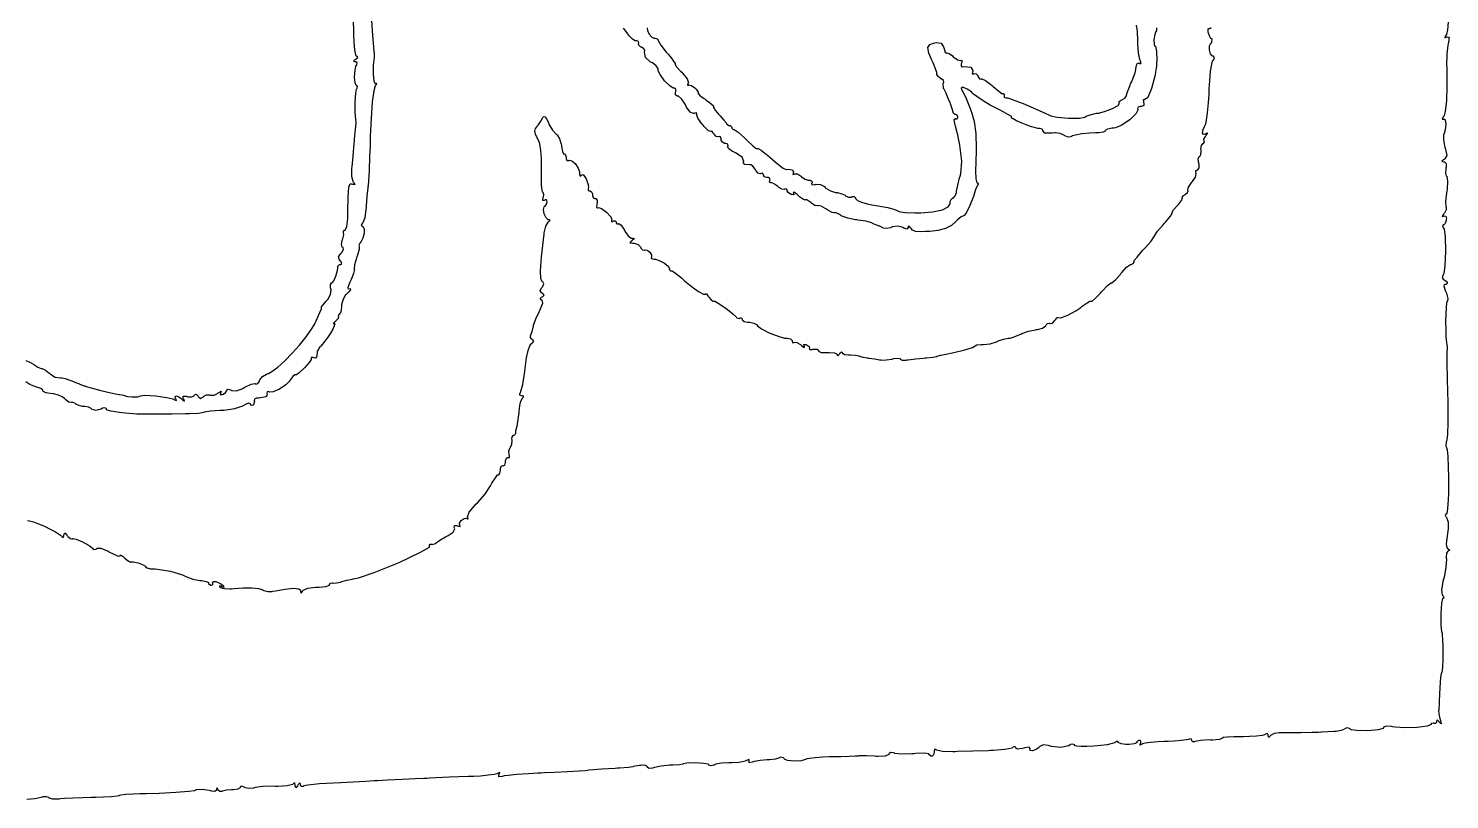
# Model space of a CAD drawing. Extents: x 0.5 to 12, y 0.6 to 18.2.
# Drawn here: x 6.3 to 11.93, y 0.78 to 3.83 of the extents above; entities that cross this region are included whole.
import ezdxf

# ---------------------------------------------------------------- set-up
doc = ezdxf.new("R2010")
doc.units = 0
doc.layers.get('0').update_dxf_attribs({"linetype": 'CONTINUOUS'})

msp = doc.modelspace()

# ---------------------------------------------------------------- linework, layer by layer
at = {"color": 0}
for points in [[(6.28624, 2.5166), (6.30263, 2.51053), (6.31754, 2.50196), (6.31972, 2.50017), (6.32183, 2.49843), (6.33496, 2.49046), (6.34771, 2.48546), (6.34972, 2.48514), (6.35167, 2.48486), (6.36469, 2.47879), (6.37836, 2.46869), (6.38064, 2.46642), (6.38444, 2.46263), (6.40369, 2.45074), (6.42458, 2.44786), (6.42925, 2.44851), (6.43024, 2.44868), (6.44299, 2.44581), (6.46169, 2.43929), (6.46571, 2.43761), (6.46967, 2.43599), (6.48768, 2.4286), (6.49918, 2.42404), (6.49989, 2.42378), (6.5006, 2.42356), (6.51856, 2.41694), (6.52072, 2.41612), (6.52582, 2.41422), (6.54585, 2.40847), (6.58365, 2.39865), (6.62386, 2.38926), (6.648, 2.38417), (6.65614, 2.38282), (6.65972, 2.38222), (6.67453, 2.37929), (6.68218, 2.3775), (6.68218, 2.37685), (6.68218, 2.37642), (6.6906, 2.37511), (6.70687, 2.37349), (6.71083, 2.37315), (6.71474, 2.37289), (6.73107, 2.37343), (6.73947, 2.37614), (6.73947, 2.37701), (6.73947, 2.37776), (6.75808, 2.37993), (6.80029, 2.3769), (6.84571, 2.37017), (6.86963, 2.36481), (6.87392, 2.36208), (6.87603, 2.36079), (6.88319, 2.35807), (6.882, 2.36344), (6.88113, 2.3649), (6.87993, 2.36686), (6.87825, 2.37386), (6.88303, 2.37657), (6.8929, 2.37326), (6.90272, 2.3666), (6.9056, 2.36393), (6.90782, 2.36187), (6.91521, 2.35639), (6.91249, 2.36344), (6.91129, 2.36556), (6.91004, 2.36774), (6.90944, 2.37588), (6.9215, 2.37537), (6.92535, 2.37435), (6.92844, 2.37358), (6.94308, 2.37332), (6.9534, 2.37761), (6.95432, 2.37901), (6.95524, 2.38053), (6.96143, 2.38308), (6.96815, 2.37776), (6.96951, 2.37554), (6.97108, 2.37299), (6.97894, 2.36714), (6.98807, 2.37142), (6.99035, 2.37364), (6.99197, 2.37532), (7.00315, 2.38058), (7.01492, 2.38097), (7.01693, 2.38015), (7.01888, 2.37939), (7.03228, 2.38043), (7.0465, 2.38687), (7.04893, 2.38878), (7.05149, 2.3909), (7.06011, 2.39626), (7.0594, 2.39139), (7.05865, 2.39008), (7.05761, 2.3884), (7.05675, 2.38189), (7.06467, 2.38254), (7.06706, 2.3834), (7.06928, 2.38428), (7.07844, 2.39068), (7.08322, 2.39725), (7.08322, 2.39942), (7.08322, 2.40061), (7.08783, 2.40403), (7.09782, 2.4011), (7.10047, 2.39958), (7.10346, 2.39789), (7.12181, 2.39714), (7.14615, 2.40679), (7.15224, 2.41032), (7.15696, 2.41314), (7.17953, 2.4229), (7.19532, 2.42535), (7.19672, 2.42449), (7.19808, 2.42367), (7.20562, 2.426), (7.21218, 2.43554), (7.21311, 2.43826), (7.21397, 2.44103), (7.22444, 2.4541), (7.23975, 2.46332), (7.243, 2.46414), (7.24778, 2.46533), (7.26107, 2.47314), (7.285, 2.49126), (7.31267, 2.51633), (7.34201, 2.54601), (7.37082, 2.57813), (7.39703, 2.6104), (7.41846, 2.64057), (7.43001, 2.65967), (7.43311, 2.66635), (7.43653, 2.67393), (7.45085, 2.70676), (7.45822, 2.72174), (7.45822, 2.72667), (7.45822, 2.72933), (7.46446, 2.73719), (7.47661, 2.75174), (7.4796, 2.75489), (7.48307, 2.75868), (7.49403, 2.77794), (7.49599, 2.79747), (7.49501, 2.80132), (7.49419, 2.80458), (7.4936, 2.81799), (7.49735, 2.82488), (7.49858, 2.82488), (7.5006, 2.82488), (7.50667, 2.83285), (7.51525, 2.85157), (7.52143, 2.87321), (7.52328, 2.88607), (7.52246, 2.88997), (7.52219, 2.89106), (7.52983, 2.89779), (7.53244, 2.89779), (7.53396, 2.89779), (7.53868, 2.90115), (7.53407, 2.90989), (7.53207, 2.91233), (7.52974, 2.91515), (7.52593, 2.92719), (7.53299, 2.93978), (7.53608, 2.94287), (7.53842, 2.94526), (7.54482, 2.95622), (7.54351, 2.96431), (7.54204, 2.96517), (7.54047, 2.96615), (7.53717, 2.9764), (7.53987, 2.99224), (7.54135, 2.99604), (7.54258, 2.99946), (7.54606, 3.01525), (7.54525, 3.02604), (7.54438, 3.02692), (7.54428, 3.02701), (7.54861, 3.03321), (7.55007, 3.03321), (7.55231, 3.03321), (7.55903, 3.0479), (7.56267, 3.07949), (7.56278, 3.08789), (7.56299, 3.10704), (7.56407, 3.1645), (7.56646, 3.20372), (7.57156, 3.21701), (7.57889, 3.21664), (7.58106, 3.21576), (7.58333, 3.2149), (7.59088, 3.21403), (7.58681, 3.22157), (7.58507, 3.22368), (7.58344, 3.22564), (7.57835, 3.24561), (7.57775, 3.273), (7.57844, 3.27865), (7.5791, 3.28429), (7.58344, 3.32682), (7.58783, 3.37608), (7.5886, 3.38504), (7.58931, 3.39404), (7.59261, 3.43343), (7.59483, 3.45692), (7.595, 3.45796), (7.59511, 3.45899), (7.5944, 3.4745), (7.59412, 3.47592), (7.59283, 3.48242), (7.59174, 3.50401), (7.59196, 3.54124), (7.59424, 3.57557), (7.59674, 3.59224), (7.59831, 3.59478), (7.59924, 3.59636), (7.60075, 3.60281), (7.59782, 3.60612), (7.5969, 3.60612), (7.59538, 3.60612), (7.59088, 3.61632), (7.58897, 3.63997), (7.5911, 3.66694), (7.59457, 3.68261), (7.59722, 3.68685), (7.59842, 3.68881), (7.59933, 3.6964), (7.59358, 3.70003), (7.59169, 3.70003), (7.5899, 3.70008), (7.58469, 3.70247), (7.59119, 3.70871), (7.59369, 3.71029), (7.59581, 3.71169), (7.60151, 3.71744), (7.59928, 3.72054), (7.59853, 3.72054), (7.59733, 3.7206), (7.59392, 3.72754), (7.59011, 3.74707), (7.58735, 3.7775), (7.58599, 3.80718), (7.58583, 3.81706), (7.58561, 3.82726), (7.58464, 3.85781)], [(7.65625, 3.86333), (7.6601, 3.80479), (7.66374, 3.75939), (7.66585, 3.73926), (7.66661, 3.73633), (7.66694, 3.73492), (7.66704, 3.71696), (7.66672, 3.7155), (7.66499, 3.70844), (7.66319, 3.68647), (7.66308, 3.65175), (7.66581, 3.62354), (7.67096, 3.61393), (7.67096, 3.61393), (7.67193, 3.61458), (7.67572, 3.61507), (7.67469, 3.61068), (7.67399, 3.60949), (7.67079, 3.60439), (7.66553, 3.58539), (7.65912, 3.54172), (7.65429, 3.47515), (7.65142, 3.40543), (7.65076, 3.38217), (7.65033, 3.3674), (7.64876, 3.32314), (7.64643, 3.27001), (7.6441, 3.22874), (7.64258, 3.20942), (7.64199, 3.20508), (7.64133, 3.20079), (7.63781, 3.16775), (7.63488, 3.1289), (7.6345, 3.12175), (7.63411, 3.11458), (7.62924, 3.08247), (7.62213, 3.06228), (7.62061, 3.06108), (7.61876, 3.05968), (7.61486, 3.05333), (7.61947, 3.04833), (7.62136, 3.04753), (7.62349, 3.04665), (7.62761, 3.03836), (7.62765, 3.02171), (7.62218, 3.00201), (7.61507, 2.98779), (7.61187, 2.98372), (7.61046, 2.98193), (7.60644, 2.97456), (7.60736, 2.97071), (7.60769, 2.97071), (7.60769, 2.97071), (7.60747, 2.95817), (7.60069, 2.93386), (7.59864, 2.92796), (7.59651, 2.9221), (7.58919, 2.89578), (7.58713, 2.87935), (7.58772, 2.87842), (7.58826, 2.8775), (7.58507, 2.86219), (7.57553, 2.83794), (7.57292, 2.83257), (7.57026, 2.82721), (7.56222, 2.80669), (7.56342, 2.79937), (7.56342, 2.79937), (7.56526, 2.80051), (7.57183, 2.80231), (7.5726, 2.79758), (7.56694, 2.78851), (7.55892, 2.78049), (7.55593, 2.77826), (7.5536, 2.77658), (7.54357, 2.75982), (7.53787, 2.73742), (7.53771, 2.73286), (7.53754, 2.72835), (7.53401, 2.70964), (7.52869, 2.69993), (7.52696, 2.69993), (7.52626, 2.69993), (7.5236, 2.69368), (7.52419, 2.69308), (7.52513, 2.69217), (7.52365, 2.68397), (7.51535, 2.67356), (7.51292, 2.6715), (7.51058, 2.6696), (7.50424, 2.66314), (7.50786, 2.66336), (7.50885, 2.66385), (7.50922, 2.66407), (7.51139, 2.66265), (7.5089, 2.65462), (7.50244, 2.64171), (7.49333, 2.62588), (7.48264, 2.6091), (7.47157, 2.59332), (7.46137, 2.58051), (7.45551, 2.57428), (7.45329, 2.57264), (7.45182, 2.57167), (7.44163, 2.55593), (7.44146, 2.55442), (7.44125, 2.55296), (7.43901, 2.53413), (7.43886, 2.53261), (7.43864, 2.53108), (7.43485, 2.52675), (7.42854, 2.52713), (7.42714, 2.528), (7.42567, 2.52892), (7.41976, 2.52979), (7.41672, 2.52621), (7.41672, 2.52496), (7.41672, 2.52106), (7.40886, 2.50922), (7.39068, 2.48762), (7.37007, 2.46853), (7.35883, 2.46029), (7.35508, 2.46029), (7.35237, 2.46029), (7.34435, 2.45421), (7.33496, 2.44243), (7.33344, 2.43956), (7.33057, 2.43419), (7.31685, 2.42063), (7.29204, 2.40365), (7.26699, 2.39296), (7.25265, 2.39106), (7.24951, 2.39296), (7.24826, 2.39372), (7.243, 2.39356), (7.24164, 2.38781), (7.24203, 2.38601), (7.2424, 2.38417), (7.24214, 2.37825), (7.23708, 2.37326), (7.22461, 2.37017), (7.20806, 2.36828), (7.20258, 2.36783), (7.20031, 2.36768), (7.19282, 2.3641), (7.19151, 2.35813), (7.19233, 2.35682), (7.19314, 2.35553), (7.18918, 2.34153), (7.18772, 2.3406), (7.18625, 2.33974), (7.18024, 2.33931), (7.17714, 2.34386), (7.17714, 2.34532), (7.17714, 2.34608), (7.16928, 2.34825), (7.15365, 2.34125), (7.14979, 2.33871), (7.14561, 2.33599), (7.11376, 2.32525), (7.07206, 2.3195), (7.06293, 2.31922), (7.05474, 2.31907), (7.01807, 2.31646), (6.99517, 2.31272), (6.99393, 2.3119), (6.99262, 2.31114), (6.97038, 2.30772), (6.935, 2.30578), (6.92714, 2.30572), (6.91928, 2.30567), (6.86529, 2.30512), (6.80697, 2.30431), (6.79693, 2.30414), (6.77946, 2.30393), (6.72715, 2.30507), (6.66699, 2.30946), (6.62408, 2.31646), (6.60704, 2.32215), (6.60596, 2.32531), (6.60547, 2.32671), (6.59993, 2.33024), (6.59196, 2.32894), (6.59033, 2.32785), (6.58567, 2.32497), (6.56375, 2.31853), (6.54796, 2.32319), (6.54639, 2.32579), (6.54557, 2.3271), (6.53494, 2.33251), (6.52046, 2.33529), (6.51568, 2.33529), (6.51079, 2.33529), (6.49625, 2.33843), (6.48519, 2.34446), (6.48432, 2.34586), (6.4834, 2.34733), (6.47017, 2.35178), (6.46897, 2.35101), (6.46772, 2.35026), (6.45747, 2.35238), (6.44476, 2.36083), (6.44233, 2.36328), (6.43961, 2.366), (6.4305, 2.37321), (6.4165, 2.37999), (6.3966, 2.38493), (6.37457, 2.38829), (6.36724, 2.38921), (6.36546, 2.38949), (6.35422, 2.39615), (6.35422, 2.39839), (6.35422, 2.40022), (6.34619, 2.40576), (6.33068, 2.41189), (6.32693, 2.41282), (6.32314, 2.41379), (6.30317, 2.42215), (6.28651, 2.43278)], [(11.9216, 3.85758), (11.9187, 3.82656), (11.9141, 3.80849), (11.911, 3.80344), (11.9099, 3.80176), (11.9082, 3.79563), (11.9143, 3.79747), (11.9161, 3.7985), (11.9175, 3.79943), (11.9248, 3.79747), (11.9229, 3.77789), (11.9216, 3.77149), (11.9205, 3.76665), (11.9164, 3.72982), (11.915, 3.6869), (11.9153, 3.67904), (11.9157, 3.66015), (11.916, 3.60331), (11.9141, 3.54514), (11.9093, 3.50472), (11.9049, 3.48665), (11.902, 3.4821), (11.9006, 3.48004), (11.8977, 3.47293), (11.9022, 3.47342), (11.9034, 3.47412), (11.904, 3.47456), (11.9098, 3.47), (11.9118, 3.45258), (11.9096, 3.43028), (11.9056, 3.41575), (11.9031, 3.41162), (11.9022, 3.41021), (11.9021, 3.39285), (11.907, 3.36762), (11.9086, 3.36225), (11.9111, 3.35428), (11.9154, 3.329), (11.9086, 3.31581), (11.9056, 3.31386), (11.9031, 3.31228), (11.8964, 3.30626), (11.9026, 3.30425), (11.9047, 3.30419), (11.907, 3.30419), (11.9139, 3.29796), (11.9136, 3.28299), (11.9125, 3.2786), (11.9116, 3.27513), (11.9106, 3.25906), (11.9138, 3.24843), (11.9151, 3.24767), (11.9163, 3.2469), (11.9188, 3.22792), (11.9166, 3.19558), (11.9155, 3.18815), (11.9143, 3.18078), (11.9111, 3.14735), (11.9119, 3.12619), (11.9127, 3.12489), (11.9135, 3.12364), (11.9127, 3.11328), (11.9064, 3.10081), (11.9045, 3.09842), (11.9025, 3.09603), (11.8976, 3.08789), (11.9019, 3.08811), (11.9029, 3.08871), (11.9046, 3.08968), (11.9118, 3.08886), (11.914, 3.0785), (11.9138, 3.07508), (11.9135, 3.07221), (11.9098, 3.06022), (11.9045, 3.05404), (11.9027, 3.05404), (11.9016, 3.05404), (11.8984, 3.05046), (11.9012, 3.04297), (11.9026, 3.04101), (11.9055, 3.03689), (11.909, 3.00797), (11.9109, 2.94993), (11.9082, 2.89133), (11.9042, 2.86143), (11.9012, 2.8565), (11.8997, 2.85417), (11.8977, 2.84457), (11.9024, 2.83826), (11.9043, 2.83763), (11.906, 2.83708), (11.913, 2.83176), (11.9166, 2.82547), (11.9166, 2.82335), (11.9166, 2.82206), (11.9136, 2.81803), (11.9079, 2.81858), (11.9066, 2.81939), (11.9066, 2.81939), (11.904, 2.81299), (11.9098, 2.79389), (11.9119, 2.78879), (11.914, 2.78375), (11.9199, 2.76281), (11.918, 2.75196), (11.9174, 2.75196), (11.9167, 2.75196), (11.9148, 2.74522), (11.9129, 2.72715), (11.9117, 2.70128), (11.9112, 2.67101), (11.9116, 2.63981), (11.9126, 2.61111), (11.9144, 2.58832), (11.9158, 2.57801), (11.917, 2.57488), (11.9173, 2.57417), (11.9171, 2.56071), (11.9168, 2.55925), (11.9164, 2.55783), (11.9158, 2.52897), (11.9163, 2.48144), (11.9166, 2.47071), (11.9174, 2.44081), (11.9195, 2.35092), (11.9201, 2.27214), (11.9186, 2.22428), (11.9164, 2.20372), (11.9148, 2.19706), (11.9137, 2.19308), (11.9118, 2.178), (11.9148, 2.17264), (11.9148, 2.17264), (11.9148, 2.17264), (11.9176, 2.16379), (11.92, 2.13633), (11.9218, 2.09451), (11.9226, 2.05561), (11.9227, 2.04264), (11.9227, 2.02919), (11.9222, 1.98867), (11.9204, 1.94613), (11.9174, 1.91824), (11.9145, 1.90821), (11.9135, 1.90821), (11.9125, 1.90821), (11.9096, 1.9044), (11.9131, 1.89681), (11.9147, 1.89492), (11.9162, 1.89312), (11.9211, 1.87646), (11.9216, 1.85493), (11.921, 1.85064), (11.9194, 1.84099), (11.9154, 1.8119), (11.9136, 1.78907), (11.9156, 1.77696), (11.9198, 1.7716), (11.9216, 1.77035), (11.9231, 1.76926), (11.9268, 1.7646), (11.9224, 1.76258), (11.921, 1.76253), (11.9194, 1.76253), (11.9142, 1.75407), (11.9131, 1.73768), (11.9137, 1.73372), (11.9142, 1.72982), (11.9121, 1.6976), (11.9051, 1.65831), (11.9031, 1.65082), (11.9006, 1.64144), (11.8947, 1.60699), (11.8976, 1.58762), (11.8995, 1.58572), (11.9011, 1.58415), (11.9046, 1.57785), (11.9013, 1.57487), (11.9002, 1.57487), (11.8989, 1.57487), (11.895, 1.5561), (11.8921, 1.51346), (11.8925, 1.46772), (11.8944, 1.44368), (11.8964, 1.43946), (11.8974, 1.43733), (11.898, 1.42974), (11.8991, 1.4106), (11.8997, 1.38542), (11.8998, 1.35737), (11.8995, 1.32986), (11.8987, 1.30615), (11.8974, 1.2895), (11.8961, 1.2832), (11.8957, 1.2832), (11.8946, 1.2832), (11.8912, 1.26253), (11.8882, 1.22255), (11.8879, 1.21289), (11.8875, 1.20323), (11.8855, 1.16016), (11.8838, 1.13363), (11.8836, 1.13216), (11.8834, 1.13075), (11.8847, 1.11719), (11.8886, 1.09928), (11.8896, 1.0957), (11.8908, 1.09152), (11.8932, 1.07861), (11.8875, 1.08339), (11.8862, 1.08529), (11.8844, 1.08784), (11.8777, 1.09435), (11.8751, 1.08903), (11.8751, 1.08724), (11.8751, 1.08539), (11.8719, 1.07954), (11.8659, 1.07926), (11.8645, 1.08008), (11.8631, 1.081), (11.8541, 1.07883), (11.8541, 1.07807), (11.8541, 1.07574), (11.838, 1.06874), (11.7984, 1.06304), (11.7485, 1.06207), (11.7127, 1.06456), (11.701, 1.06668), (11.6964, 1.06755), (11.6765, 1.0682), (11.6648, 1.0644), (11.6644, 1.06304), (11.6633, 1.05962), (11.6442, 1.05452), (11.6032, 1.05018), (11.5599, 1.05094), (11.5371, 1.05425), (11.533, 1.05751), (11.5309, 1.05919), (11.521, 1.06277), (11.5132, 1.06006), (11.5122, 1.05854), (11.5112, 1.05724), (11.498, 1.05138), (11.4782, 1.0478), (11.4739, 1.04758), (11.4696, 1.04742), (11.4442, 1.04622), (11.4202, 1.04492), (11.4166, 1.04465), (11.408, 1.04411), (11.3824, 1.04319), (11.3377, 1.04216), (11.2922, 1.04177), (11.2647, 1.04194), (11.2556, 1.04221), (11.2514, 1.04237), (11.2314, 1.03912), (11.2178, 1.03212), (11.2167, 1.03033), (11.2154, 1.02843), (11.2103, 1.02344), (11.2084, 1.02978), (11.2084, 1.03185), (11.2084, 1.03396), (11.2052, 1.04031), (11.1973, 1.03765), (11.1953, 1.03603), (11.1935, 1.03467), (11.1839, 1.03217), (11.1626, 1.02919), (11.1344, 1.02734), (11.1105, 1.0268), (11.1025, 1.02691), (11.0948, 1.02702), (11.0719, 1.0268), (11.0475, 1.02555), (11.0318, 1.02349), (11.0272, 1.02078), (11.0272, 1.02078), (11.0272, 1.02078), (11.0151, 1.01579), (10.9871, 1.01389), (10.98, 1.01394), (10.9729, 1.014), (10.9402, 1.01226), (10.9187, 1.00852), (10.9172, 1.00754), (10.9157, 1.00662), (10.9094, 1.00618), (10.9062, 1.01085), (10.9062, 1.01237), (10.9062, 1.01394), (10.9028, 1.01855), (10.8963, 1.0179), (10.8948, 1.01693), (10.8932, 1.016), (10.884, 1.01411), (10.8632, 1.01145), (10.8353, 1.00933), (10.8114, 1.00819), (10.8034, 1.00798), (10.7953, 1.00781), (10.7712, 1.00657), (10.7426, 1.00407), (10.7209, 1.00081), (10.7109, 0.998426), (10.709, 0.997179), (10.7069, 0.995931), (10.7, 0.99349), (10.7012, 0.998861), (10.7021, 1.00032), (10.7031, 1.00201), (10.704, 1.00884), (10.6998, 1.01237), (10.6985, 1.01237), (10.6957, 1.01237), (10.6874, 1.00651), (10.6874, 1.00456), (10.6874, 1.0032), (10.6767, 0.999024), (10.6574, 0.996744), (10.651, 0.996744), (10.6445, 0.996744), (10.6252, 0.999403), (10.6145, 1.00423), (10.6145, 1.00581), (10.6145, 1.00667), (10.6107, 1.00922), (10.6033, 1.00602), (10.6015, 1.00456), (10.5991, 1.00271), (10.59, 0.999621), (10.5703, 0.995281), (10.5453, 0.991699), (10.5179, 0.989094), (10.491, 0.987685), (10.4674, 0.987739), (10.45, 0.989421), (10.4427, 0.991374), (10.4418, 0.992893), (10.441, 0.994194), (10.4341, 0.997288), (10.4254, 0.99566), (10.4237, 0.994575), (10.4185, 0.991374), (10.3863, 0.983832), (10.3496, 0.987901), (10.3422, 0.990506), (10.3368, 0.992404), (10.3172, 0.995008), (10.3037, 0.98839), (10.3014, 0.985568), (10.2988, 0.982585), (10.2886, 0.975694), (10.2745, 0.971029), (10.2648, 0.972331), (10.2642, 0.97895), (10.2651, 0.980414), (10.2653, 0.980849), (10.261, 0.985135), (10.2445, 0.982585), (10.2398, 0.981174), (10.2345, 0.97971), (10.2162, 0.977214), (10.2083, 0.981663), (10.2083, 0.983128), (10.2083, 0.984592), (10.205, 0.988824), (10.1974, 0.985351), (10.1953, 0.983615), (10.1935, 0.982206), (10.1646, 0.975857), (10.1193, 0.97206), (10.1093, 0.971843), (10.0993, 0.971679), (10.0379, 0.970053), (9.97797, 0.967828), (9.96869, 0.967393), (9.95876, 0.96696), (9.91781, 0.968261), (9.89442, 0.973687), (9.89333, 0.975261), (9.89253, 0.976454), (9.88775, 0.978244), (9.88553, 0.970649), (9.88553, 0.968099), (9.88547, 0.965603), (9.88232, 0.95524), (9.87679, 0.949869), (9.87494, 0.949869), (9.87235, 0.949869), (9.86453, 0.956164), (9.86453, 0.958225), (9.86453, 0.959201), (9.8469, 0.962131), (9.81282, 0.960613), (9.80464, 0.959636), (9.79639, 0.958712), (9.75722, 0.957411), (9.72971, 0.960449), (9.72732, 0.961643), (9.72456, 0.963053), (9.71343, 0.965061), (9.70654, 0.96034), (9.70589, 0.958387), (9.70524, 0.956543), (9.69043, 0.950413), (9.66265, 0.948785), (9.6556, 0.949219), (9.64919, 0.949653), (9.61675, 0.950846), (9.59131, 0.950846), (9.58849, 0.950629), (9.58561, 0.950467), (9.5734, 0.949924), (9.54775, 0.948947), (9.51514, 0.947917), (9.48813, 0.947157), (9.47911, 0.946886), (9.47026, 0.946669), (9.4439, 0.945583), (9.41351, 0.943631), (9.39117, 0.941297), (9.38157, 0.939671), (9.38015, 0.938857), (9.37511, 0.936089), (9.35769, 0.932021), (9.32986, 0.930231), (9.30469, 0.933322), (9.29215, 0.938097), (9.29021, 0.941081), (9.28874, 0.943306), (9.27458, 0.946289), (9.27339, 0.944661), (9.27229, 0.943251), (9.25717, 0.937554), (9.2341, 0.93495), (9.22911, 0.935058), (9.22407, 0.935167), (9.19629, 0.933106), (9.17193, 0.92844), (9.16862, 0.927246), (9.16465, 0.925836), (9.15207, 0.923503), (9.15093, 0.928982), (9.15164, 0.930067), (9.1524, 0.931315), (9.15246, 0.936415), (9.14231, 0.932889), (9.13921, 0.931207), (9.1365, 0.929796), (9.11317, 0.92475), (9.08376, 0.923286), (9.07807, 0.923665), (9.07232, 0.9241), (9.04292, 0.922689), (9.01953, 0.917697), (9.01688, 0.916288), (9.01361, 0.914606), (9.0006, 0.911242), (8.99186, 0.914606), (8.99083, 0.916288), (8.98947, 0.918349), (8.97293, 0.921278), (8.93869, 0.923503), (8.90549, 0.922689), (8.89057, 0.919433), (8.89057, 0.918349), (8.89057, 0.917806), (8.87679, 0.916178), (8.8501, 0.914279), (8.84369, 0.913954), (8.83724, 0.913683), (8.80371, 0.910211), (8.77658, 0.905165), (8.77339, 0.904081), (8.76992, 0.90294), (8.75646, 0.901367), (8.74994, 0.905436), (8.74994, 0.906739), (8.74994, 0.908311), (8.74149, 0.912978), (8.72521, 0.9139), (8.72131, 0.913357), (8.71733, 0.912869), (8.70107, 0.910211), (8.69265, 0.908475), (8.69265, 0.907878), (8.69265, 0.907281), (8.67426, 0.90549), (8.63872, 0.902724), (8.63015, 0.902126), (8.62153, 0.901585), (8.56917, 0.89784), (8.51824, 0.893826), (8.51036, 0.893121), (8.50244, 0.892469), (8.47825, 0.890842), (8.43317, 0.888129), (8.38108, 0.885417), (8.34131, 0.883572), (8.32807, 0.883029), (8.31543, 0.882542), (8.27756, 0.880479), (8.23242, 0.877225), (8.1976, 0.873807), (8.18143, 0.871528), (8.178, 0.870497), (8.17367, 0.869249), (8.16004, 0.867676), (8.16026, 0.875054), (8.1614, 0.876844), (8.16254, 0.878743), (8.16456, 0.885363), (8.15733, 0.882704), (8.15522, 0.881347), (8.15315, 0.8801), (8.14253, 0.877604), (8.11882, 0.874078), (8.08757, 0.871257), (8.06087, 0.869683), (8.05203, 0.869412), (8.03982, 0.869032), (7.96349, 0.866103), (7.8871, 0.862685), (7.87494, 0.862033), (7.86399, 0.86149), (7.83106, 0.859864), (7.77718, 0.85715), (7.72006, 0.854329), (7.67996, 0.852322), (7.66661, 0.851671), (7.63336, 0.850097), (7.53364, 0.844943), (7.44976, 0.839681), (7.40408, 0.835069), (7.38851, 0.832032), (7.38579, 0.830296), (7.38433, 0.829428), (7.3781, 0.82959), (7.37478, 0.83534), (7.37478, 0.837185), (7.37472, 0.838976), (7.37235, 0.844185), (7.3661, 0.837728), (7.36453, 0.835232), (7.36268, 0.832465), (7.35601, 0.824815), (7.35411, 0.832628), (7.35411, 0.835232), (7.35406, 0.837403), (7.35183, 0.843804), (7.34706, 0.841037), (7.34614, 0.839681), (7.34506, 0.838162), (7.32249, 0.832303), (7.28467, 0.830078), (7.27599, 0.830296), (7.26736, 0.830567), (7.22553, 0.829264), (7.19504, 0.825358), (7.19211, 0.824274), (7.18913, 0.823242), (7.17176, 0.821669), (7.15543, 0.824978), (7.15306, 0.826335), (7.15018, 0.827963), (7.13992, 0.831054), (7.13536, 0.827311), (7.13536, 0.82601), (7.13536, 0.824274), (7.12657, 0.819065), (7.10969, 0.816515), (7.10563, 0.816624), (7.10151, 0.816786), (7.08132, 0.815267), (7.06635, 0.811632), (7.06483, 0.810656), (7.06332, 0.809733), (7.05544, 0.809733), (7.04921, 0.815158), (7.0485, 0.816949), (7.04769, 0.818956), (7.04417, 0.82449), (7.04254, 0.819065), (7.04243, 0.817219), (7.04226, 0.815267), (7.03597, 0.809625), (7.02208, 0.810981), (7.01818, 0.812283), (7.01281, 0.814074), (6.98503, 0.818251), (6.96153, 0.815918), (6.95828, 0.814453), (6.9554, 0.813206), (6.93267, 0.810275), (6.88092, 0.80599), (6.81511, 0.802354), (6.76432, 0.800564), (6.7474, 0.800239), (6.7385, 0.800131), (6.71197, 0.799263), (6.683, 0.797689), (6.66342, 0.795736), (6.65625, 0.794108), (6.65625, 0.793565), (6.65625, 0.793024), (6.64822, 0.791396), (6.62636, 0.789279), (6.59403, 0.787489), (6.56446, 0.786458), (6.55464, 0.786242), (6.54406, 0.786025), (6.51247, 0.785101), (6.47288, 0.783475), (6.44021, 0.781629), (6.42367, 0.780328), (6.419, 0.779731), (6.41428, 0.779135), (6.39318, 0.77946), (6.37983, 0.783583), (6.37907, 0.784885), (6.37825, 0.786242), (6.36828, 0.789497), (6.35374, 0.788194), (6.35064, 0.787164), (6.3475, 0.786187), (6.32206, 0.781413), (6.2909, 0.777994)], [(6.29372, 1.88346), (6.30083, 1.8826), (6.31657, 1.87831), (6.33713, 1.87067), (6.36014, 1.86074), (6.38319, 1.84961), (6.40403, 1.83838), (6.42019, 1.82807), (6.42774, 1.82226), (6.42953, 1.81976), (6.43039, 1.81858), (6.43517, 1.81646), (6.43761, 1.82275), (6.43767, 1.82488), (6.43772, 1.82721), (6.44069, 1.83399), (6.44943, 1.82563), (6.45188, 1.82243), (6.45372, 1.81999), (6.46326, 1.81142), (6.4706, 1.8094), (6.4714, 1.81017), (6.47299, 1.81179), (6.48574, 1.80892), (6.51133, 1.79833), (6.53749, 1.78369), (6.551, 1.77393), (6.55339, 1.77024), (6.55419, 1.76899), (6.56586, 1.76992), (6.567, 1.77165), (6.56819, 1.7736), (6.58393, 1.77393), (6.61317, 1.76139), (6.62115, 1.75694), (6.62761, 1.75336), (6.65207, 1.74229), (6.66043, 1.74393), (6.66043, 1.74393), (6.66015, 1.74436), (6.66189, 1.74718), (6.67312, 1.73921), (6.67638, 1.73633), (6.67964, 1.73351), (6.69358, 1.72265), (6.70161, 1.71897), (6.70161, 1.71897), (6.7021, 1.72011), (6.71197, 1.71989), (6.73204, 1.71506), (6.75157, 1.70768), (6.76042, 1.70258), (6.76042, 1.70085), (6.76042, 1.69949), (6.76725, 1.69536), (6.7806, 1.69254), (6.78386, 1.69233), (6.79861, 1.69151), (6.86019, 1.68294), (6.90788, 1.66797), (6.91575, 1.6639), (6.92042, 1.66151), (6.94862, 1.65126), (6.97586, 1.64561), (6.98004, 1.64551), (6.98421, 1.6454), (7.00146, 1.64231), (7.01042, 1.63743), (7.01042, 1.63579), (7.01042, 1.63363), (7.01867, 1.62696), (7.02143, 1.62696), (7.02294, 1.62696), (7.0275, 1.62972), (7.0274, 1.6351), (7.02664, 1.63639), (7.02621, 1.6371), (7.02869, 1.6415), (7.0389, 1.64111), (7.04183, 1.64035), (7.04471, 1.6396), (7.0586, 1.63331), (7.06858, 1.6256), (7.0695, 1.62408), (7.07021, 1.62294), (7.07069, 1.61849), (7.06435, 1.62067), (7.0625, 1.62175), (7.06065, 1.62289), (7.05436, 1.62506), (7.05453, 1.62104), (7.05518, 1.62001), (7.05604, 1.6186), (7.07124, 1.61382), (7.09554, 1.61285), (7.10101, 1.61328), (7.11236, 1.61431), (7.14665, 1.61632), (7.18224, 1.61643), (7.20861, 1.61361), (7.2225, 1.60997), (7.22667, 1.60781), (7.22917, 1.60656), (7.24556, 1.60249), (7.26275, 1.60221), (7.26563, 1.60281), (7.2774, 1.60531), (7.31315, 1.61149), (7.34739, 1.61469), (7.36811, 1.61253), (7.37511, 1.60682), (7.37517, 1.60488), (7.37517, 1.60265), (7.37701, 1.59597), (7.38303, 1.60271), (7.3846, 1.60519), (7.38607, 1.60753), (7.40392, 1.61589), (7.43408, 1.61931), (7.44174, 1.61914), (7.44829, 1.61908), (7.47547, 1.62158), (7.48958, 1.62668), (7.48958, 1.62836), (7.48958, 1.62993), (7.49338, 1.63465), (7.50082, 1.63618), (7.50261, 1.63579), (7.50439, 1.63547), (7.5179, 1.63607), (7.53358, 1.63921), (7.53646, 1.64014), (7.53928, 1.64111), (7.55881, 1.64654), (7.57975, 1.65153), (7.58333, 1.65224), (7.60444, 1.65653), (7.66618, 1.67736), (7.76606, 1.71733), (7.8501, 1.75786), (7.88542, 1.77783), (7.88542, 1.78444), (7.88542, 1.78586), (7.88824, 1.7901), (7.89378, 1.78971), (7.89512, 1.78885), (7.89643, 1.78803), (7.91026, 1.79178), (7.91118, 1.79318), (7.91206, 1.7946), (7.92637, 1.80556), (7.94906, 1.81847), (7.9541, 1.82086), (7.96024, 1.82379), (7.98008, 1.83772), (7.98579, 1.85097), (7.98481, 1.85351), (7.98394, 1.85579), (7.98432, 1.86382), (7.99403, 1.86307), (7.99696, 1.86193), (7.9994, 1.861), (8.00749, 1.85926), (8.00797, 1.86203), (8.0076, 1.86242), (8.00603, 1.86399), (8.00538, 1.8725), (8.01193, 1.88363), (8.02289, 1.89133), (8.03196, 1.89214), (8.03401, 1.89085), (8.03515, 1.89014), (8.03971, 1.88949), (8.03814, 1.89507), (8.03722, 1.8966), (8.03603, 1.89849), (8.04264, 1.91624), (8.06386, 1.94185), (8.07004, 1.94769), (8.07557, 1.95301), (8.10454, 1.98649), (8.12782, 2.02001), (8.13058, 2.02539), (8.13331, 2.03076), (8.14703, 2.053), (8.15571, 2.06446), (8.15864, 2.06446), (8.16004, 2.06446), (8.16428, 2.07081), (8.16667, 2.08219), (8.16667, 2.08594), (8.16667, 2.08925), (8.16971, 2.09918), (8.17594, 2.10161), (8.17708, 2.10092), (8.17817, 2.10026), (8.1844, 2.10286), (8.1875, 2.11313), (8.1875, 2.11654), (8.1875, 2.12001), (8.19049, 2.13026), (8.19667, 2.13297), (8.19781, 2.13226), (8.19879, 2.13167), (8.2034, 2.13238), (8.20269, 2.13997), (8.20182, 2.14219), (8.20096, 2.14447), (8.20042, 2.1575), (8.20443, 2.16965), (8.20583, 2.17139), (8.20725, 2.17318), (8.21218, 2.18582), (8.21349, 2.19997), (8.21311, 2.20247), (8.21268, 2.20503), (8.21382, 2.21539), (8.21821, 2.22071), (8.21967, 2.22071), (8.22174, 2.22071), (8.22808, 2.22749), (8.22792, 2.22851), (8.22775, 2.2296), (8.22846, 2.24083), (8.22879, 2.24154), (8.22982, 2.24419), (8.23264, 2.25711), (8.23714, 2.28288), (8.2411, 2.31147), (8.24306, 2.32937), (8.24338, 2.33529), (8.24354, 2.33886), (8.2474, 2.35596), (8.25375, 2.36794), (8.25521, 2.36897), (8.25646, 2.36996), (8.25906, 2.37463), (8.25375, 2.37679), (8.25201, 2.37679), (8.25011, 2.37685), (8.24419, 2.37999), (8.24393, 2.38596), (8.24479, 2.38732), (8.24685, 2.39068), (8.25612, 2.42231), (8.26394, 2.47331), (8.26531, 2.48633), (8.26633, 2.49658), (8.2704, 2.52729), (8.27642, 2.55669), (8.28364, 2.57574), (8.28976, 2.58415), (8.29254, 2.58583), (8.29449, 2.58708), (8.29904, 2.5931), (8.2946, 2.59912), (8.29264, 2.60032), (8.29101, 2.60135), (8.28614, 2.6084), (8.28618, 2.6161), (8.28706, 2.61746), (8.28787, 2.61882), (8.29269, 2.63206), (8.29719, 2.64974), (8.29785, 2.65326), (8.29844, 2.65685), (8.30701, 2.68207), (8.31982, 2.71001), (8.3226, 2.7149), (8.32622, 2.7214), (8.33524, 2.74388), (8.33242, 2.75549), (8.33018, 2.75651), (8.32829, 2.75743), (8.32368, 2.76253), (8.32958, 2.76779), (8.33192, 2.76882), (8.33436, 2.76997), (8.34071, 2.77572), (8.33496, 2.78228), (8.33262, 2.78369), (8.33003, 2.78532), (8.32437, 2.79351), (8.32943, 2.80453), (8.33192, 2.80751), (8.33431, 2.81044), (8.33931, 2.82129), (8.33496, 2.8291), (8.33279, 2.83046), (8.33035, 2.83197), (8.32661, 2.84212), (8.32553, 2.87175), (8.32981, 2.92746), (8.33708, 2.99479), (8.33974, 3.01719), (8.34039, 3.02289), (8.34685, 3.04878), (8.35547, 3.06549), (8.35721, 3.06657), (8.35906, 3.06776), (8.36387, 3.07269), (8.35949, 3.07471), (8.35801, 3.07471), (8.35547, 3.07476), (8.3481, 3.08176), (8.3405, 3.09765), (8.33757, 3.11507), (8.33951, 3.12511), (8.34158, 3.12657), (8.34386, 3.12836), (8.34913, 3.13596), (8.35183, 3.14615), (8.34956, 3.15294), (8.34364, 3.15294), (8.34224, 3.15207), (8.34065, 3.1511), (8.33447, 3.1505), (8.33535, 3.1589), (8.33632, 3.1614), (8.33718, 3.16374), (8.3386, 3.17486), (8.3361, 3.18257), (8.33507, 3.18321), (8.33399, 3.18386), (8.33219, 3.19194), (8.33018, 3.21208), (8.32921, 3.24067), (8.32926, 3.26622), (8.32949, 3.27468), (8.32969, 3.28515), (8.32958, 3.31657), (8.32736, 3.34924), (8.32249, 3.37463), (8.31722, 3.38997), (8.31483, 3.39469), (8.3125, 3.39925), (8.30615, 3.41325), (8.30322, 3.42572), (8.30593, 3.43571), (8.31201, 3.44417), (8.31429, 3.44678), (8.31651, 3.44937), (8.32731, 3.46463), (8.33501, 3.479), (8.33572, 3.48113), (8.33604, 3.48215), (8.34358, 3.48307), (8.35428, 3.465), (8.35693, 3.45876), (8.35915, 3.45356), (8.3731, 3.42931), (8.38704, 3.41292), (8.38932, 3.41168), (8.39154, 3.41043), (8.40153, 3.3954), (8.40776, 3.37358), (8.40815, 3.36893), (8.40847, 3.36431), (8.41233, 3.34521), (8.41721, 3.33529), (8.41889, 3.33529), (8.42031, 3.33529), (8.42464, 3.33057), (8.42708, 3.32194), (8.42708, 3.31907), (8.42708, 3.31668), (8.4299, 3.30935), (8.43549, 3.30806), (8.43668, 3.30875), (8.43892, 3.31017), (8.44928, 3.30838), (8.46326, 3.29699), (8.47478, 3.27908), (8.47976, 3.26411), (8.47999, 3.25906), (8.48008, 3.25608), (8.48215, 3.24701), (8.48589, 3.24914), (8.48633, 3.25011), (8.48687, 3.25151), (8.49408, 3.25342), (8.5039, 3.24061), (8.50629, 3.236), (8.50825, 3.23221), (8.51476, 3.2136), (8.51574, 3.20008), (8.51497, 3.19879), (8.51417, 3.19754), (8.51411, 3.19222), (8.51867, 3.18946), (8.52024, 3.18946), (8.52214, 3.18946), (8.528, 3.1849), (8.53125, 3.1766), (8.53125, 3.17383), (8.53125, 3.17111), (8.53467, 3.16282), (8.54085, 3.15821), (8.54292, 3.15821), (8.54454, 3.15821), (8.54958, 3.15218), (8.54986, 3.14031), (8.5491, 3.13738), (8.54833, 3.13456), (8.54785, 3.12429), (8.55197, 3.12169), (8.55263, 3.12207), (8.55501, 3.12358), (8.56765, 3.11936), (8.58772, 3.1046), (8.60389, 3.08599), (8.60872, 3.07394), (8.60742, 3.07172), (8.60672, 3.07064), (8.60628, 3.0664), (8.61154, 3.06782), (8.61301, 3.06868), (8.61464, 3.06972), (8.62147, 3.07053), (8.625, 3.06597), (8.625, 3.06446), (8.625, 3.06287), (8.62776, 3.058), (8.63325, 3.05794), (8.63456, 3.05871), (8.63585, 3.05951), (8.64529, 3.05371), (8.65597, 3.0376), (8.65793, 3.03326), (8.65983, 3.02897), (8.67225, 3.01112), (8.68528, 3.00185), (8.68744, 3.00179), (8.69006, 3.00179), (8.69792, 3), (8.69032, 2.99337), (8.68756, 2.99154), (8.68517, 2.99001), (8.67925, 2.9834), (8.69049, 2.98133), (8.69428, 2.98128), (8.69732, 2.98128), (8.71186, 2.9764), (8.72194, 2.96712), (8.72282, 2.96485), (8.72368, 2.96263), (8.72999, 2.95508), (8.73708, 2.95356), (8.73839, 2.95432), (8.74018, 2.95546), (8.74854, 2.95415), (8.75896, 2.94613), (8.76546, 2.935), (8.76519, 2.92692), (8.76383, 2.92551), (8.76335, 2.92503), (8.76486, 2.92057), (8.77419, 2.91835), (8.77696, 2.91829), (8.78174, 2.91824), (8.79606, 2.91368), (8.81629, 2.90294), (8.8316, 2.89008), (8.83669, 2.88124), (8.83599, 2.87912), (8.83561, 2.87815), (8.84115, 2.87175), (8.84304, 2.87175), (8.84733, 2.87175), (8.86035, 2.86247), (8.88362, 2.8444), (8.88857, 2.84), (8.89671, 2.83279), (8.92215, 2.81207), (8.95111, 2.79101), (8.97157, 2.77962), (8.97954, 2.78011), (8.97954, 2.78039), (8.97954, 2.78049), (8.98286, 2.78071), (8.98904, 2.77274), (8.9905, 2.77018), (8.99192, 2.76768), (9.00108, 2.75732), (9.009, 2.75196), (9.01167, 2.75196), (9.01622, 2.75196), (9.03, 2.74354), (9.0594, 2.72401), (9.08763, 2.70221), (9.10113, 2.68989), (9.10254, 2.68679), (9.10297, 2.68571), (9.11421, 2.68403), (9.11556, 2.68479), (9.11686, 2.6856), (9.12224, 2.68576), (9.12506, 2.68121), (9.12506, 2.67969), (9.12506, 2.67774), (9.13249, 2.67188), (9.146, 2.66863), (9.1505, 2.66863), (9.15543, 2.66863), (9.17036, 2.66558), (9.18147, 2.65961), (9.1824, 2.65815), (9.1849, 2.65408), (9.20111, 2.64312), (9.23443, 2.62597), (9.27083, 2.61199), (9.29183, 2.60613), (9.29889, 2.60613), (9.30311, 2.60613), (9.31586, 2.6026), (9.32297, 2.59614), (9.32297, 2.59397), (9.32297, 2.59233), (9.32497, 2.58746), (9.32915, 2.58806), (9.32997, 2.58882), (9.33089, 2.58979), (9.34099, 2.58838), (9.35493, 2.58008), (9.35781, 2.57753), (9.36063, 2.57503), (9.37028, 2.56842), (9.37142, 2.57156), (9.3711, 2.57215), (9.37007, 2.57389), (9.36936, 2.58035), (9.37728, 2.57981), (9.37967, 2.57889), (9.38183, 2.57807), (9.38949, 2.5721), (9.39133, 2.56554), (9.39063, 2.56435), (9.39031, 2.56386), (9.39307, 2.56006), (9.40343, 2.56071), (9.40631, 2.56147), (9.40912, 2.56222), (9.42101, 2.56213), (9.42714, 2.55757), (9.42714, 2.55604), (9.42714, 2.55436), (9.43767, 2.54932), (9.45844, 2.54812), (9.4636, 2.54861), (9.46918, 2.54915), (9.49029, 2.54785), (9.50017, 2.54183), (9.50022, 2.53999), (9.50022, 2.53907), (9.50325, 2.53614), (9.50906, 2.5415), (9.51047, 2.54363), (9.51183, 2.54579), (9.51764, 2.55154), (9.52072, 2.54926), (9.52072, 2.5485), (9.52072, 2.54704), (9.52924, 2.54139), (9.54557, 2.53907), (9.54953, 2.53928), (9.55344, 2.5395), (9.57254, 2.53879), (9.58637, 2.53614), (9.58772, 2.53537), (9.58903, 2.53461), (9.60232, 2.5306), (9.62044, 2.52724), (9.62418, 2.52681), (9.62787, 2.52636), (9.64931, 2.52344), (9.66906, 2.52018), (9.67193, 2.51958), (9.67475, 2.51904), (9.69504, 2.5191), (9.71744, 2.52251), (9.7214, 2.5236), (9.72532, 2.52474), (9.74164, 2.52696), (9.75006, 2.52436), (9.75006, 2.52349), (9.75006, 2.52235), (9.75846, 2.51893), (9.77474, 2.51887), (9.77869, 2.51942), (9.78261, 2.52001), (9.81114, 2.52354), (9.84326, 2.52692), (9.84901, 2.5274), (9.85471, 2.52794), (9.87993, 2.53082), (9.89512, 2.53342), (9.89589, 2.53375), (9.8966, 2.53413), (9.91004, 2.53808), (9.91151, 2.53831), (9.92432, 2.54069), (9.96272, 2.54878), (10.0067, 2.55951), (10.0371, 2.56874), (10.0471, 2.57465), (10.0471, 2.57465), (10.0471, 2.57465), (10.054, 2.57878), (10.0718, 2.58014), (10.0763, 2.57997), (10.0809, 2.57986), (10.1074, 2.58333), (10.1319, 2.59071), (10.1355, 2.59256), (10.1391, 2.5944), (10.1593, 2.60211), (10.1777, 2.60607), (10.1803, 2.60607), (10.1858, 2.60607), (10.2023, 2.61062), (10.2247, 2.61942), (10.2288, 2.62153), (10.2329, 2.62364), (10.2591, 2.63314), (10.2861, 2.639), (10.2905, 2.63932), (10.2949, 2.63971), (10.3146, 2.64524), (10.3271, 2.65397), (10.3278, 2.65588), (10.3286, 2.65782), (10.3345, 2.66407), (10.3417, 2.66471), (10.3431, 2.66385), (10.3445, 2.66303), (10.3532, 2.66499), (10.3622, 2.67372), (10.3637, 2.67622), (10.3651, 2.67876), (10.3713, 2.68713), (10.3747, 2.68739), (10.3747, 2.68739), (10.3747, 2.68701), (10.3867, 2.68636), (10.4143, 2.69683), (10.4465, 2.71371), (10.4662, 2.72651), (10.4718, 2.73172), (10.4748, 2.73454), (10.4908, 2.74604), (10.5022, 2.75196), (10.5061, 2.75196), (10.5104, 2.75196), (10.5234, 2.76269), (10.5436, 2.78342), (10.5476, 2.78842), (10.5516, 2.79346), (10.5715, 2.81429), (10.5863, 2.82514), (10.5879, 2.82514), (10.5894, 2.82519), (10.6033, 2.83594), (10.6215, 2.85639), (10.6251, 2.86133), (10.6286, 2.86626), (10.6472, 2.88678), (10.6623, 2.89751), (10.6641, 2.89751), (10.6659, 2.89757), (10.6733, 2.90067), (10.6771, 2.90603), (10.6771, 2.90776), (10.6771, 2.91254), (10.6886, 2.92681), (10.7108, 2.95285), (10.7162, 2.95844), (10.7216, 2.96408), (10.7444, 2.99035), (10.7572, 3.00836), (10.7575, 3.00982), (10.7578, 3.01129), (10.7699, 3.02892), (10.7916, 3.05436), (10.7967, 3.05974), (10.8018, 3.06515), (10.8214, 3.08882), (10.8296, 3.10297), (10.8289, 3.10363), (10.8283, 3.10428), (10.833, 3.11382), (10.846, 3.12847), (10.8495, 3.13167), (10.853, 3.13493), (10.8654, 3.15018), (10.8691, 3.16075), (10.8682, 3.16162), (10.8675, 3.16237), (10.8686, 3.16818), (10.8764, 3.17383), (10.8788, 3.17469), (10.8811, 3.17563), (10.8891, 3.18201), (10.8908, 3.18918), (10.8901, 3.19043), (10.8893, 3.19174), (10.8924, 3.20378), (10.9031, 3.21967), (10.906, 3.22282), (10.909, 3.22601), (10.9198, 3.24317), (10.9232, 3.2576), (10.9225, 3.25939), (10.9218, 3.26124), (10.9222, 3.26887), (10.927, 3.27279), (10.9286, 3.27279), (10.9302, 3.27279), (10.9349, 3.27994), (10.9342, 3.29492), (10.9333, 3.29883), (10.9323, 3.3024), (10.9313, 3.31722), (10.9347, 3.32488), (10.9359, 3.32488), (10.9373, 3.32488), (10.9416, 3.33251), (10.9427, 3.34733), (10.9423, 3.35092), (10.9418, 3.35449), (10.9435, 3.36931), (10.9488, 3.37696), (10.9506, 3.37696), (10.9517, 3.37696), (10.9555, 3.3834), (10.955, 3.38385), (10.954, 3.38482), (10.9539, 3.39339), (10.9593, 3.40446), (10.9611, 3.40662), (10.9632, 3.40929), (10.9688, 3.41786), (10.9627, 3.4159), (10.961, 3.41482), (10.959, 3.41368), (10.9518, 3.41249), (10.9483, 3.41889), (10.9508, 3.43251), (10.9568, 3.44706), (10.9593, 3.45161), (10.9608, 3.45454), (10.964, 3.46847), (10.9684, 3.49864), (10.9719, 3.53788), (10.9738, 3.5709), (10.9742, 3.58187), (10.9746, 3.59278), (10.9765, 3.62532), (10.9801, 3.66292), (10.9846, 3.69075), (10.9877, 3.70285), (10.9894, 3.70475), (10.9914, 3.70725), (10.9956, 3.71642), (10.9913, 3.7219), (10.9895, 3.7225), (10.9867, 3.72347), (10.9799, 3.73167), (10.9752, 3.7474), (10.9761, 3.76389), (10.9807, 3.77365), (10.9833, 3.77539), (10.9852, 3.77669), (10.9861, 3.78976), (10.9844, 3.79101), (10.9817, 3.79308), (10.9761, 3.80251), (10.9709, 3.81793), (10.9703, 3.83024), (10.9751, 3.83263), (10.9759, 3.83214), (10.9766, 3.83171), (10.9819, 3.8355)], [(10.7653, 3.8341), (10.7663, 3.8259), (10.7653, 3.82438), (10.763, 3.82069), (10.759, 3.80767), (10.7558, 3.78711), (10.7563, 3.76975), (10.7598, 3.76237), (10.761, 3.76237), (10.7622, 3.76237), (10.7658, 3.74289), (10.7665, 3.70518), (10.7661, 3.69607), (10.7655, 3.683), (10.7595, 3.64388), (10.7465, 3.5944), (10.7311, 3.55925), (10.7186, 3.54899), (10.7171, 3.54986), (10.7165, 3.55029), (10.7129, 3.54889), (10.714, 3.54118), (10.7148, 3.53896), (10.7158, 3.53635), (10.7151, 3.52692), (10.7065, 3.52279), (10.7037, 3.52279), (10.701, 3.52279), (10.693, 3.52029), (10.6911, 3.51519), (10.6917, 3.51421), (10.6933, 3.51161), (10.6854, 3.49582), (10.6596, 3.47081), (10.6256, 3.44829), (10.6028, 3.4381), (10.595, 3.4375), (10.5905, 3.43718), (10.5721, 3.43332), (10.5626, 3.42833), (10.5626, 3.42665), (10.5626, 3.42524), (10.5541, 3.42085), (10.5378, 3.41863), (10.5339, 3.41863), (10.5254, 3.41872), (10.5002, 3.41781), (10.4696, 3.41488), (10.4449, 3.41021), (10.4325, 3.40636), (10.429, 3.40414), (10.4271, 3.40306), (10.4154, 3.40201), (10.4032, 3.40653), (10.4012, 3.40815), (10.3992, 3.40983), (10.3838, 3.41618), (10.3659, 3.41857), (10.3626, 3.41829), (10.3532, 3.41754), (10.3233, 3.41808), (10.3159, 3.42617), (10.3165, 3.42697), (10.3169, 3.42774), (10.3134, 3.43306), (10.302, 3.43587), (10.2989, 3.43593), (10.2959, 3.43604), (10.287, 3.43804), (10.27, 3.44319), (10.2501, 3.45036), (10.2299, 3.4585), (10.2115, 3.46669), (10.1976, 3.47379), (10.1905, 3.47889), (10.1921, 3.4809), (10.1926, 3.4809), (10.1926, 3.4809), (10.1913, 3.48361), (10.18, 3.49072), (10.1607, 3.50119), (10.1417, 3.51085), (10.1353, 3.51394), (10.128, 3.51747), (10.1067, 3.52903), (10.0787, 3.54574), (10.0546, 3.56212), (10.0414, 3.57226), (10.0375, 3.57607), (10.0328, 3.58068), (10.0163, 3.59233), (9.99918, 3.59928), (9.99143, 3.59603), (9.9961, 3.58479), (9.99858, 3.58176), (9.99994, 3.58014), (10.012, 3.5549), (10.0275, 3.51579), (10.0305, 3.50717), (10.0343, 3.49653), (10.0431, 3.46354), (10.05, 3.41618), (10.0519, 3.35639), (10.0503, 3.29563), (10.0494, 3.27539), (10.049, 3.2679), (10.0501, 3.23682), (10.054, 3.22071), (10.0553, 3.22071), (10.0562, 3.22071), (10.0589, 3.2169), (10.0566, 3.20947), (10.0556, 3.20768), (10.0544, 3.20589), (10.047, 3.19021), (10.047, 3.18946), (10.0468, 3.18522), (10.0404, 3.16607), (10.0262, 3.13146), (10.0114, 3.10092), (10.0026, 3.08968), (10.0026, 3.08968), (10.0018, 3.0905), (9.99208, 3.08669), (9.97786, 3.07482), (9.97483, 3.0715), (9.96994, 3.06629), (9.9535, 3.05214), (9.92985, 3.03956), (9.89919, 3.03201), (9.86751, 3.02843), (9.85693, 3.02778), (9.85021, 3.0274), (9.82997, 3.02696), (9.81153, 3.02869), (9.79958, 3.03353), (9.79351, 3.0395), (9.79215, 3.04183), (9.79064, 3.04438), (9.78456, 3.05106), (9.78162, 3.04719), (9.78162, 3.04585), (9.78157, 3.04383), (9.77692, 3.03782), (9.76476, 3.04135), (9.76118, 3.04324), (9.75792, 3.04503), (9.73958, 3.04878), (9.71951, 3.0459), (9.71539, 3.04428), (9.71181, 3.04297), (9.6951, 3.03956), (9.68354, 3.04069), (9.68257, 3.04167), (9.68158, 3.04269), (9.66938, 3.04915), (9.66846, 3.04921), (9.66749, 3.04926), (9.65739, 3.05268), (9.6435, 3.05886), (9.64068, 3.06033), (9.63781, 3.06185), (9.61393, 3.06879), (9.58458, 3.07357), (9.579, 3.07394), (9.57335, 3.07437), (9.54297, 3.08062), (9.51719, 3.0905), (9.51389, 3.09267), (9.51053, 3.09489), (9.49675, 3.10178), (9.48964, 3.10151), (9.48964, 3.1014), (9.48964, 3.1014), (9.48085, 3.10265), (9.46392, 3.11262), (9.45985, 3.1155), (9.45574, 3.11843), (9.43679, 3.12864), (9.42432, 3.13112), (9.42344, 3.13021), (9.42253, 3.12935), (9.4126, 3.13112), (9.39882, 3.13992), (9.39594, 3.14253), (9.39307, 3.14513), (9.38118, 3.15338), (9.37506, 3.15294), (9.37506, 3.15278), (9.37506, 3.15278), (9.36686, 3.15414), (9.35113, 3.16596), (9.34733, 3.16943), (9.34347, 3.1729), (9.32992, 3.18349), (9.32704, 3.18181), (9.32704, 3.18175), (9.32801, 3.18007), (9.32861, 3.17361), (9.32064, 3.17421), (9.31831, 3.17507), (9.31608, 3.17594), (9.30686, 3.1824), (9.30214, 3.18901), (9.30214, 3.19119), (9.30214, 3.19254), (9.29932, 3.1965), (9.29389, 3.19601), (9.29258, 3.19521), (9.29124, 3.19439), (9.28119, 3.19564), (9.26942, 3.20285), (9.26725, 3.20497), (9.26508, 3.20714), (9.25271, 3.2161), (9.243, 3.22071), (9.23981, 3.22071), (9.23817, 3.22071), (9.23335, 3.22379), (9.23351, 3.22971), (9.23443, 3.23113), (9.23519, 3.23242), (9.23421, 3.2385), (9.22706, 3.24154), (9.22467, 3.24154), (9.22179, 3.24154), (9.21317, 3.24479), (9.20839, 3.25065), (9.20839, 3.25261), (9.20839, 3.25412), (9.20546, 3.25857), (9.19987, 3.25836), (9.19851, 3.25749), (9.19715, 3.25667), (9.18821, 3.25939), (9.17888, 3.26953), (9.17736, 3.2724), (9.17578, 3.27533), (9.16721, 3.28694), (9.15967, 3.29249), (9.15864, 3.29232), (9.15386, 3.29161), (9.13488, 3.29324), (9.12836, 3.30106), (9.12896, 3.30192), (9.13086, 3.30507), (9.12489, 3.322), (9.09874, 3.33979), (9.0906, 3.34338), (9.08658, 3.34517), (9.07183, 3.35553), (9.06689, 3.36518), (9.06782, 3.3666), (9.06858, 3.36789), (9.06754, 3.37392), (9.06039, 3.37696), (9.058, 3.37696), (9.05512, 3.37696), (9.0465, 3.38178), (9.04172, 3.3904), (9.04172, 3.39324), (9.04172, 3.39567), (9.03885, 3.40294), (9.0331, 3.40414), (9.03196, 3.40338), (9.0306, 3.40256), (9.02186, 3.40457), (9.01292, 3.41331), (9.01144, 3.41581), (9.00993, 3.41835), (9.00375, 3.42578), (9.00037, 3.42437), (9.00037, 3.42383), (9.00037, 3.42383), (8.9911, 3.42703), (8.97358, 3.44433), (8.9694, 3.44928), (8.96517, 3.45421), (8.94928, 3.47706), (8.94319, 3.49224), (8.9439, 3.49337), (8.94428, 3.49403), (8.94303, 3.49756), (8.93582, 3.49669), (8.93375, 3.49588), (8.93115, 3.4949), (8.91786, 3.50076), (8.90369, 3.521), (8.90076, 3.52724), (8.89833, 3.53239), (8.88411, 3.55354), (8.87272, 3.56446), (8.86897, 3.56446), (8.86686, 3.56446), (8.86051, 3.56885), (8.85997, 3.57781), (8.86089, 3.58008), (8.86171, 3.58225), (8.8616, 3.59115), (8.85656, 3.59571), (8.85488, 3.59571), (8.85064, 3.59571), (8.838, 3.60444), (8.81733, 3.62511), (8.79964, 3.64953), (8.79215, 3.66456), (8.79204, 3.66954), (8.79199, 3.67182), (8.78412, 3.68474), (8.76926, 3.69635), (8.76568, 3.69797), (8.75976, 3.70068), (8.74181, 3.71658), (8.73753, 3.73872), (8.7385, 3.74447), (8.73867, 3.74561), (8.73481, 3.75196), (8.72629, 3.75776), (8.72418, 3.75857), (8.722, 3.75944), (8.71479, 3.76557), (8.71349, 3.77262), (8.71431, 3.77387), (8.715, 3.77507), (8.71392, 3.78049), (8.70725, 3.78321), (8.70503, 3.78321), (8.70117, 3.78321), (8.68978, 3.79015), (8.67654, 3.80344), (8.67443, 3.80664), (8.67225, 3.8099), (8.65386, 3.83393)], [(8.74756, 3.83469), (8.74935, 3.82417), (8.75612, 3.80974), (8.76617, 3.79829), (8.77431, 3.79362), (8.77707, 3.79362), (8.77963, 3.79362), (8.78733, 3.79113), (8.79161, 3.78657), (8.79161, 3.78504), (8.79161, 3.78504), (8.80251, 3.76628), (8.82374, 3.73899), (8.82889, 3.73296), (8.83242, 3.72885), (8.84272, 3.7161), (8.85303, 3.70226), (8.85878, 3.69293), (8.859, 3.68946), (8.859, 3.68946), (8.859, 3.68946), (8.86372, 3.68039), (8.88049, 3.66276), (8.88504, 3.65847), (8.88992, 3.65392), (8.90679, 3.63276), (8.91168, 3.61703), (8.9106, 3.61518), (8.90961, 3.61367), (8.90793, 3.60807), (8.91151, 3.60764), (8.91237, 3.60807), (8.91363, 3.60878), (8.92437, 3.60612), (8.9375, 3.59668), (8.94006, 3.59403), (8.94254, 3.59142), (8.95057, 3.58046), (8.95047, 3.57471), (8.95047, 3.57471), (8.95047, 3.57471), (8.95486, 3.56825), (8.97185, 3.55583), (8.97651, 3.55285), (8.98112, 3.54986), (9.00037, 3.53494), (9.01036, 3.52544), (9.01036, 3.52225), (9.01036, 3.51893), (9.01736, 3.50896), (9.03093, 3.49274), (9.03424, 3.48942), (9.03749, 3.48617), (9.05251, 3.46946), (9.06222, 3.45654), (9.06287, 3.45508), (9.06353, 3.45367), (9.07437, 3.44694), (9.07547, 3.44726), (9.0765, 3.44764), (9.08328, 3.44151), (9.08328, 3.43946), (9.08328, 3.4375), (9.09017, 3.43132), (9.09131, 3.43164), (9.09239, 3.43201), (9.10812, 3.42204), (9.13206, 3.40056), (9.13732, 3.39518), (9.14253, 3.38981), (9.16694, 3.36762), (9.18044, 3.35613), (9.18494, 3.35613), (9.18847, 3.35613), (9.19911, 3.34983), (9.21619, 3.33763), (9.21967, 3.33464), (9.2231, 3.33171), (9.24425, 3.31358), (9.26497, 3.29579), (9.26824, 3.29303), (9.27143, 3.29025), (9.28706, 3.27914), (9.29839, 3.27387), (9.29949, 3.27403), (9.3049, 3.2749), (9.32389, 3.27274), (9.32813, 3.26258), (9.32704, 3.26074), (9.32611, 3.25928), (9.32476, 3.25401), (9.32949, 3.25489), (9.33078, 3.25564), (9.33231, 3.25663), (9.34332, 3.25592), (9.35553, 3.24903), (9.35769, 3.24685), (9.35986, 3.24468), (9.37381, 3.23574), (9.38624, 3.23113), (9.3904, 3.23113), (9.3929, 3.23113), (9.4005, 3.22786), (9.40121, 3.22108), (9.40028, 3.21957), (9.39947, 3.21832), (9.40018, 3.21263), (9.41081, 3.21371), (9.41417, 3.21474), (9.41754, 3.21582), (9.43457, 3.21485), (9.45079, 3.20578), (9.45378, 3.20281), (9.45632, 3.20025), (9.47444, 3.18907), (9.49457, 3.18246), (9.49815, 3.18213), (9.50168, 3.18186), (9.51932, 3.17774), (9.53261, 3.17133), (9.53401, 3.16992), (9.53538, 3.16857), (9.54536, 3.16444), (9.55647, 3.16461), (9.55849, 3.16531), (9.56044, 3.16607), (9.56862, 3.16618), (9.57286, 3.16189), (9.57286, 3.16043), (9.57286, 3.1581), (9.58122, 3.15093), (9.59754, 3.14372), (9.60151, 3.14268), (9.60612, 3.1415), (9.62011, 3.13807), (9.63857, 3.13411), (9.66347, 3.12944), (9.69185, 3.1244), (9.70133, 3.12272), (9.7054, 3.12201), (9.72575, 3.11649), (9.74132, 3.10981), (9.743, 3.10856), (9.74462, 3.10736), (9.76992, 3.10292), (9.80903, 3.10157), (9.81765, 3.10183), (9.83274, 3.10238), (9.87804, 3.10601), (9.91835, 3.11361), (9.94086, 3.12549), (9.94786, 3.13813), (9.94786, 3.14231), (9.94786, 3.14513), (9.95133, 3.15354), (9.95817, 3.15994), (9.95985, 3.16049), (9.96149, 3.16103), (9.96892, 3.16928), (9.97358, 3.18201), (9.97385, 3.18479), (9.97413, 3.18761), (9.97863, 3.21137), (9.98583, 3.24104), (9.98747, 3.24675), (9.99013, 3.25635), (9.99462, 3.30718), (9.98714, 3.36947), (9.98383, 3.38471), (9.98312, 3.38797), (9.98004, 3.40272), (9.97831, 3.41249), (9.97825, 3.41314), (9.97814, 3.41385), (9.97521, 3.42606), (9.96994, 3.44553), (9.96869, 3.44988), (9.96729, 3.45475), (9.96468, 3.47136), (9.96897, 3.47575), (9.96935, 3.47547), (9.97065, 3.47467), (9.97624, 3.4745), (9.97911, 3.479), (9.97911, 3.48047), (9.97911, 3.48242), (9.97601, 3.48828), (9.97049, 3.49154), (9.96869, 3.49154), (9.96647, 3.49154), (9.95969, 3.49832), (9.95996, 3.49935), (9.96018, 3.50043), (9.95703, 3.51406), (9.94971, 3.53413), (9.94781, 3.53842), (9.9459, 3.54275), (9.93772, 3.56201), (9.93306, 3.57417), (9.93294, 3.57487), (9.93278, 3.57563), (9.92475, 3.59131), (9.92361, 3.5931), (9.92247, 3.59489), (9.92096, 3.61518), (9.92188, 3.6166), (9.92275, 3.61806), (9.9216, 3.62587), (9.91428, 3.63249), (9.91206, 3.63336), (9.90978, 3.63422), (9.90056, 3.64154), (9.89578, 3.64979), (9.89578, 3.6525), (9.89578, 3.65739), (9.89057, 3.67204), (9.88049, 3.69601), (9.87804, 3.70085), (9.87397, 3.70904), (9.86339, 3.73438), (9.85986, 3.75629), (9.86774, 3.7691), (9.88238, 3.77458), (9.88743, 3.77528), (9.8935, 3.77621), (9.91254, 3.77403), (9.92199, 3.75999), (9.92329, 3.75489), (9.9241, 3.75151), (9.92914, 3.73893), (9.93435, 3.73503), (9.93457, 3.73519), (9.93528, 3.73589), (9.94439, 3.73296), (9.95801, 3.72319), (9.96094, 3.72043), (9.96386, 3.71772), (9.97851, 3.70801), (9.98975, 3.70524), (9.991, 3.70594), (9.9916, 3.70638), (9.99522, 3.70492), (9.99419, 3.69706), (9.99333, 3.69476), (9.9924, 3.69249), (9.99149, 3.6836), (9.99511, 3.67969), (9.99604, 3.67985), (10.0033, 3.68121), (10.0299, 3.67899), (10.0387, 3.66575), (10.0376, 3.66287), (10.0367, 3.66064), (10.0361, 3.6531), (10.0408, 3.6525), (10.0418, 3.6531), (10.0432, 3.65403), (10.0509, 3.65289), (10.0575, 3.64551), (10.0584, 3.64328), (10.0592, 3.64106), (10.0652, 3.63336), (10.0717, 3.63146), (10.0729, 3.63217), (10.074, 3.63286), (10.0885, 3.62663), (10.1099, 3.61035), (10.1145, 3.60607), (10.1191, 3.60178), (10.1411, 3.58404), (10.1537, 3.57487), (10.1579, 3.57487), (10.159, 3.57487), (10.1631, 3.56739), (10.1624, 3.56619), (10.1618, 3.56515), (10.1629, 3.56006), (10.1694, 3.55751), (10.1716, 3.55751), (10.1773, 3.55751), (10.1944, 3.55122), (10.2371, 3.535), (10.289, 3.51313), (10.3271, 3.49593), (10.3397, 3.48981), (10.3467, 3.48639), (10.3722, 3.48133), (10.4175, 3.477), (10.4603, 3.47738), (10.4819, 3.48031), (10.4858, 3.48324), (10.4874, 3.48449), (10.5029, 3.49078), (10.5233, 3.49571), (10.5275, 3.49625), (10.5356, 3.49735), (10.5598, 3.50358), (10.5912, 3.51508), (10.6134, 3.52718), (10.6189, 3.53575), (10.6184, 3.53624), (10.6175, 3.53711), (10.6185, 3.54308), (10.6263, 3.54883), (10.6286, 3.54969), (10.631, 3.55063), (10.6407, 3.55669), (10.6458, 3.56239), (10.6458, 3.56429), (10.6458, 3.56429), (10.6509, 3.58182), (10.6609, 3.6071), (10.6634, 3.61263), (10.6663, 3.61936), (10.6749, 3.63965), (10.6814, 3.65696), (10.6845, 3.67014), (10.6858, 3.68121), (10.6861, 3.68485), (10.6863, 3.68712), (10.6904, 3.69428), (10.6973, 3.69499), (10.6989, 3.69401), (10.7001, 3.69325), (10.7053, 3.69331), (10.7022, 3.70335), (10.7006, 3.70643), (10.6993, 3.70915), (10.6942, 3.73551), (10.6922, 3.77083), (10.6924, 3.778), (10.6925, 3.78515), (10.6908, 3.82015), (10.6862, 3.84581)]]:
    msp.add_lwpolyline(points, dxfattribs=at)

doc.saveas('drawing.dxf')
